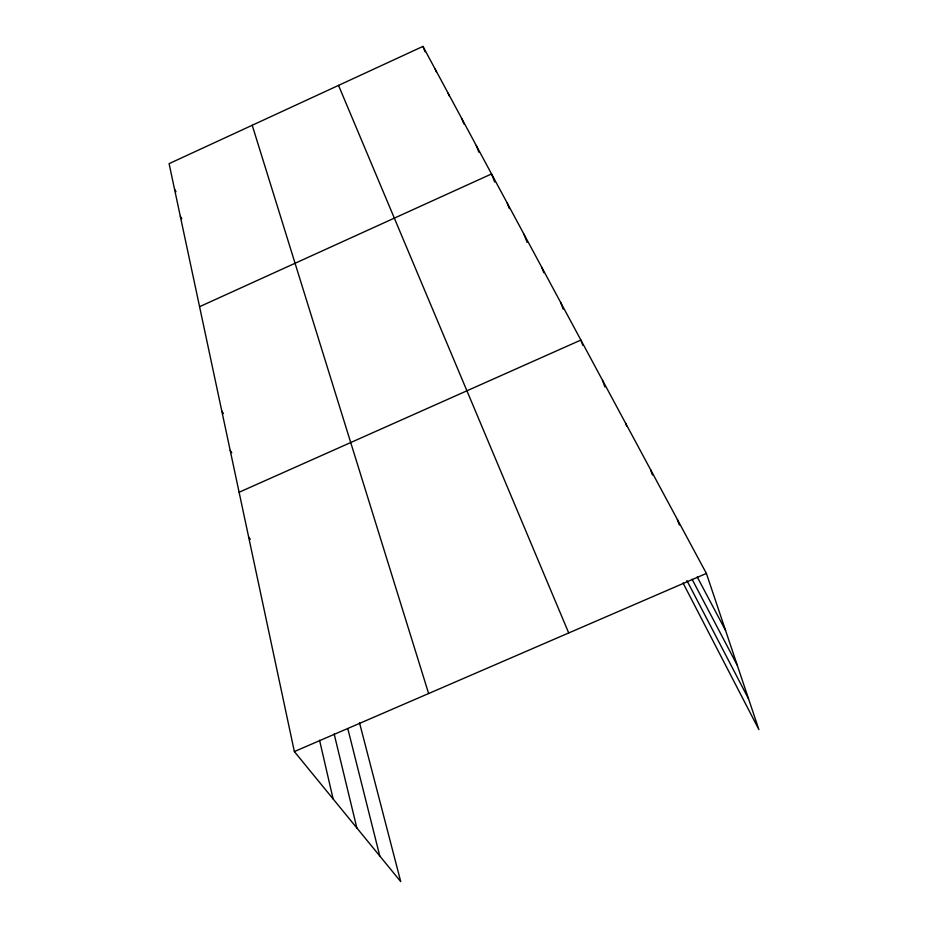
<?xml version="1.0" encoding="UTF-8"?>
<svg xmlns="http://www.w3.org/2000/svg" width="928" height="928" viewBox="0 0 928 928"><rect width="100%" height="100%" fill="white"/><g stroke="black" fill="none" stroke-linecap="round" stroke-linejoin="round"><path stroke-width="1.39" d="M683.02 582.946L758.907 729.628L706.394 573.446L422.959 46.4L169.093 163.653L294.362 751.576L400.722 881.6L359.519 722.808M199.566 306.692L491.55 173.942L494.694 182.039M239.111 492.246L580.882 340.054L582.854 345.39M294.362 751.576L706.394 573.446M248.646 536.999L250.293 539.33M230.179 450.37L231.768 452.713M221.815 411.092L223.404 413.505M180.299 216.247L181.772 218.695M174.545 189.266L175.995 191.69M697.206 576.938L725.557 630.437M692.056 579.2L737.273 665.272M686.906 580.545L748.583 698.935M338.534 85.399L568.713 632.966M422.959 46.4L425.105 51.771M435.22 69.194L436.276 71.85M448.154 93.241L449.21 95.92M461.808 118.633L463.884 123.923M476.25 145.487L478.86 152.169M507.291 203.22L509.344 208.533M524.007 234.285L527.081 242.336M541.766 267.322L543.808 272.728M560.686 302.505L563.168 309.14M602.481 380.225L604.928 386.93M625.646 423.296L626.609 425.987M650.551 469.591L652.442 474.962M677.382 519.506L679.273 524.97M252.219 125.257L428.632 693.529M347.826 728.677L379.784 855.999M334.15 733.92L356.839 827.938M319.557 740.208L333.117 798.95"/></g></svg>
